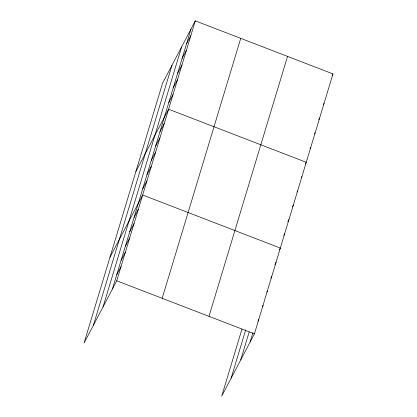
<?xml version="1.0" encoding="UTF-8"?>
<svg xmlns="http://www.w3.org/2000/svg" width="417" height="417" viewBox="0 0 417 417"><rect width="100%" height="100%" fill="white"/><g stroke="black" fill="none" stroke-linecap="round" stroke-linejoin="round"><path stroke-width="0.63" d="M93.413 325.234L171.966 65.287M103.072 306.834L181.624 46.886M112.449 288.971L191.002 29.023M195.297 20.85L162.588 83.15L84.036 343.097L116.739 280.797L195.297 20.85L332.964 73.903L254.412 333.85L221.703 396.15L241.99 329.018M162.171 298.306L240.729 38.359M208.98 316.341L287.537 56.394M231.081 378.287L245.733 329.805M240.745 359.887L249.194 331.916M250.122 342.029L252.937 332.703M186.55 43.754L190.845 35.581M182.099 58.484L186.394 50.311M177.647 73.215L181.942 65.042M173.196 87.945L177.491 79.772M168.744 102.676L173.039 94.503M135.879 171.533L168.588 109.233L306.255 162.286L305.4 163.923M159.977 131.704L164.267 123.531M155.656 146.002L159.946 137.829M151.335 160.3L155.624 152.122M147.013 174.598L151.303 166.419M142.692 188.891L146.982 180.717M109.958 257.315L142.666 195.015L280.333 248.068L279.479 249.705M134.05 217.486L138.345 209.313M129.729 231.784L134.024 223.611M125.413 246.082L129.703 237.909M121.092 260.38L125.381 252.202M116.77 274.678L121.06 266.499M332.109 75.54L332.964 73.903M323.493 104.453L324.061 103.364M318.755 119.731L319.61 118.094M314.59 133.914L315.158 132.825M310.139 148.645L310.707 147.555M301.366 177.673L301.939 176.584M297.045 191.971L297.618 190.882M292.437 206.811L293.297 205.18M287.829 221.656L288.976 219.472M283.795 235.407L284.655 233.77M274.871 264.545L276.012 262.366M270.836 278.301L271.696 276.664M266.802 292.051L267.375 290.962M262.481 306.349L263.054 305.26M257.873 321.189L258.733 319.552M116.739 280.797L254.412 333.85"/></g></svg>
